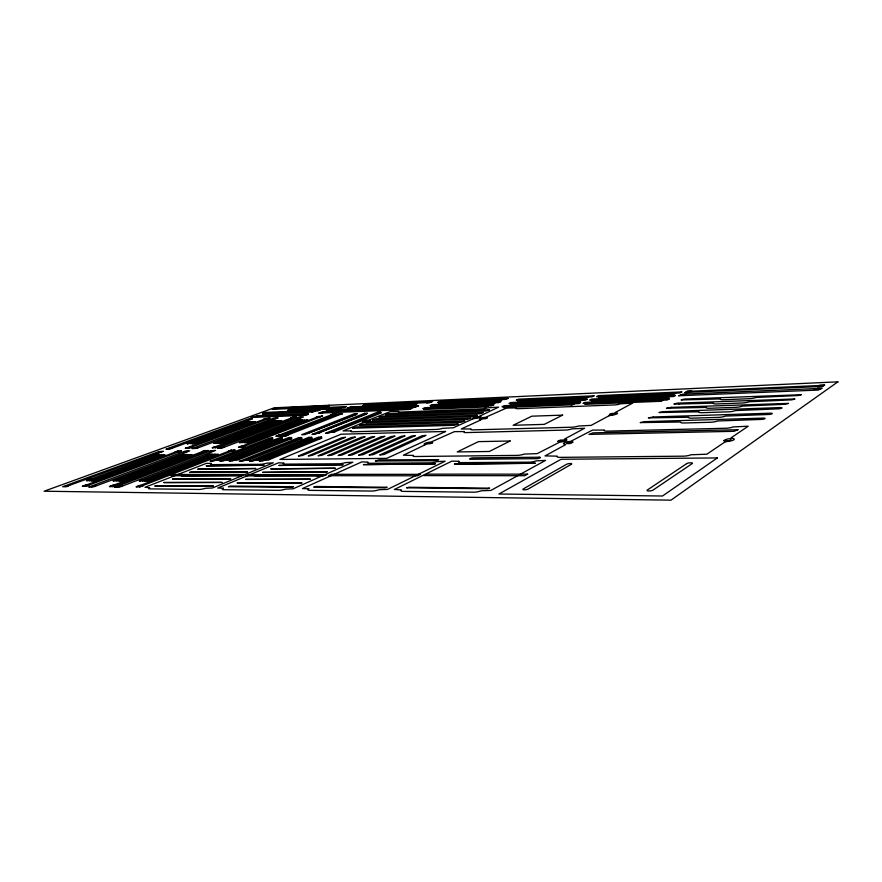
<?xml version="1.0" encoding="UTF-8"?>
<svg xmlns="http://www.w3.org/2000/svg" width="882" height="882" viewBox="0 0 882 882"><rect width="100%" height="100%" fill="white"/><g stroke="black" fill="none" stroke-linecap="round" stroke-linejoin="round"><path stroke-width="1.32" d="M394.805 436.215L352.282 454.925L348.39 455.377L391.057 436.535L394.816 436.083M384.717 436.414L341.929 455.079L338.159 455.52L380.98 436.777L384.706 436.336M363.77 422.357L343.065 430.912L351.466 430.879A4.675 0.86 -10.8 0 0 352.579 431.772L436.513 429.435A4.928 0.948 -10 0 0 442.566 428.343L453.425 427.759L472.84 418.884M364.872 436.899L321.853 455.299L318.093 455.785L361.212 437.263L364.861 436.799M298.535 455.939L341.94 437.726L345.524 437.274L302.25 455.553L298.568 456.038M723.868 440.625L725.489 439.688M355.104 437.174L311.985 455.432L308.281 455.928L351.51 437.494L355.126 437.031M318.876 413.085L323.264 411.651L412.919 407.991L408.664 409.502L318.898 413.129M725.478 439.688C732.545 436.777 733.317 441.386 725.522 440.724M335.149 468.309L270.95 468.948M327.101 471.859L262.737 472.399M237.192 482.961L302.074 482.939L237.236 483.038M313.948 487.04L315.954 486.478L387.154 487.239L385.103 487.834L313.981 487.129M228.438 486.621L230.4 486.07L293.463 486.743L291.534 487.327L228.471 486.699M221.977 482.487L163.843 482.586M557.656 441.364L560.302 440.074L564.645 440.019M213.268 486.037L154.956 486.026M588.294 403.283L586.166 404.265M557.7 441.452L562.903 441.044M270.906 468.86L335.171 468.177M262.671 472.3L327.09 471.76M252.175 418.939L170.491 448.828L165.926 449.181L247.644 419.259L252.186 418.873M263.883 465.222L206.145 465.861L263.883 465.134M254.314 475.795L318.876 475.409L317.035 476.015M172.497 479.08L230.643 478.816M255.758 468.574L197.954 469.224M245.824 479.334L310.552 479.18L245.858 479.433M163.787 482.487L222.01 482.366M247.511 471.969L189.553 472.388M154.945 485.949L213.257 485.971M239.088 475.453L181.097 475.696L239.143 475.31M572.826 442.169C569.981 445.024 562.066 443.007 569.64 442.114M230.632 478.915L172.53 479.158M564.634 440.129L562.881 440.956M428.035 442.985L432.588 442.577M520.92 400.075L518.837 400.946M513.765 403.361L511.593 404.287M430.659 443.613L426.171 443.955L428.024 443.051M506.775 406.58L504.57 407.528M820.26 388.863L814.329 389.381L820.26 388.753M197.888 469.114L255.758 468.474M432.599 442.698L431.915 442.962M482.862 418.156L487.25 417.759M615.316 413.526C608.536 417.01 606.551 412.908 615.327 413.415M477.482 417.561L473.237 417.969M680.805 395.125L686.163 394.508L680.849 395.224M121.948 485.75L117.185 487.062M485.585 418.63L481.197 419.016L482.862 418.222M67.175 486.125L64.915 486.533L69.579 485.166M487.239 417.87L485.596 418.553M117.141 486.952L121.948 485.64M441.838 402.302L439.633 403.173M95.984 485.497L91.254 486.798L95.984 485.409M434.352 405.466L432.114 406.359M473.16 417.848L476.622 416.778M427.108 408.531L424.837 409.435M189.586 472.487L191.372 471.903L247.511 471.87M198.428 447.306L194.283 448.409M221.966 447.064L224.182 446.711M222.154 447.582L219.971 447.924L221.933 447.097M187.965 451.22L185.992 451.915M69.546 485.265L67.186 486.103M369.856 420.626L368.191 421.243M364.299 421.596L369.911 420.493M194.227 448.321L198.417 447.218M406.613 409.105L408.664 408.598M183.765 452.212L188.009 451.099M161.704 451.639L159.675 452.345M185.959 451.959L183.82 452.312M410.902 408.598L408.873 409.105M224.16 446.821L222.198 447.527M157.503 452.642L161.704 451.54M368.136 421.32L364.31 421.684M170.039 448.067L172.144 447.725L170.149 448.519M170.05 448.596L168.021 448.806L170.005 448.111M159.565 452.433L157.569 452.742M724.761 442.069L706.857 454.208L690.981 454.759A6.505 1.555 -7.2 0 1 683.175 456.17L560.004 457.361A5.976 1.367 -8.7 0 1 557.292 456.148L545.021 455.917L565.825 444.539L565.296 444.296A5.744 1.268 -8.7 0 1 564.204 442.896A5.744 1.268 -8.7 0 1 570.731 441.342L592.495 430.107L604.457 430.063A5.656 1.213 -8.3 0 0 607.224 431.122L725.721 428.255A6.152 1.345 -7 0 0 733.041 426.932L748.179 426.215L730.847 437.99L731.608 438.321A6.417 1.466 -6.9 0 1 733.824 439.842A6.417 1.466 -6.9 0 1 726.878 441.529L724.894 441.981M686.67 463.634L647.344 490.017A3.219 0.849 -7.4 0 0 648.788 490.987A3.219 0.849 -7.4 0 0 653.077 490.061L692.183 463.601A3.065 0.75 -7.1 0 0 690.683 462.774A3.065 0.75 -7.1 0 0 686.648 463.634M320.475 412.666L324.422 412.103M299.836 417.418C305.679 416.282 294.853 419.523 299.792 417.473M324.411 412.203L322.514 412.677M250.521 419.226L246.872 420.141M213.709 450.801L211.735 451.496M209.607 451.76L211.603 451.044M246.861 420.053L248.581 419.457M248.636 419.402L250.587 419.104M265.78 459.709L269.638 459.445M216.333 459.897L219.982 459.632M659.549 401.343L662.68 400.185M665.822 397.87L668.898 396.724M672.282 394.287L675.314 393.163M662.988 400.185L661.015 401.288L584.821 404.32L586.927 403.261M669.217 396.724L667.277 397.804L591.48 400.957L593.553 399.921M675.634 393.163L673.727 394.221L598.349 397.495L600.388 396.47M255.934 459.809L259.749 459.544M245.736 459.908L249.507 459.643M609.043 415.764L591.138 425.378L578.438 426.017A5.424 1.125 -8.7 0 1 571.834 427.219L472.995 429.876A5.071 1.003 -9.7 0 1 471.109 428.983L461.22 428.972L480.668 419.986M235.527 459.687L239.243 459.423M226.101 459.787L227.633 459.511M592.825 400.902L594.887 399.866M599.683 397.44L601.745 396.481L600.642 396.459M609.109 415.731L610.884 415.312A5.347 1.08 -8.4 0 0 616.904 413.912A5.347 1.08 -8.4 0 0 615.647 412.754L615.107 412.567L632.692 403.085L620.443 403.824A5.16 1.003 -8.4 0 1 614.192 404.948L518.142 408.686A4.829 0.904 -9.3 0 1 516.135 407.925L506.444 408.068L485.773 417.23A4.906 0.937 -9.6 0 0 480.073 418.531A4.906 0.937 -9.6 0 0 480.591 419.623L480.745 419.953M574.579 403.758L572.451 404.816L503.346 407.572L505.562 406.547M581.26 400.439L579.176 401.475L510.369 404.342L512.552 403.339M588.162 397.01L586.111 398.025L517.624 401.001L519.774 400.009M571.128 404.871L574.237 403.747M577.853 401.531L580.918 400.417M584.799 398.08L587.82 396.988M318.027 438.42L318.678 438.222M308.314 438.652L308.954 438.453M298.248 438.894L298.888 438.696M288.083 438.85L288.723 438.663M278.767 439.082L279.407 438.883M269.109 439.313L269.749 439.115M331.489 431.926L335.149 431.662M430.736 443.481L431.827 442.973M477.504 417.484L479.147 416.69L476.644 416.789M488.143 405.952L485.905 406.955L423.735 409.48L426.028 408.509M495.166 402.787L492.972 403.78L431.011 406.404L433.283 405.444M502.409 399.524L500.259 400.494L438.541 403.217L440.768 402.28M484.714 406.999L487.801 405.929M491.781 403.824L494.824 402.765M499.08 400.549L502.078 399.502M472.917 418.851L474.593 418.476A4.851 0.915 -9.7 0 0 480.26 417.186A4.851 0.915 -9.7 0 0 479.764 416.106L498.595 407.12L488.022 407.782A4.697 0.86 -9.6 0 1 482.278 408.829L400.042 412.081A4.454 0.783 -10.3 0 1 398.697 411.365L390.472 411.475L368.93 420.008A4.52 0.805 -10.7 0 0 363.538 421.221A4.52 0.805 -10.7 0 0 363.494 422.235L363.77 422.313M414 404.022L410.869 405.312L413.912 405.18L417.043 403.879L350.452 406.988M415.587 404.11L413.327 405.036L348.125 407.892M339.206 413.834L281.369 436.292L285.371 436.182L288.039 435.135L284.037 435.245M342.051 413.724L285.702 435.851L282.813 435.928M350.893 406.811L347.684 408.068L353.693 406.69M333.65 413.89L277.224 435.873L280.09 435.807L336.472 413.779M304.676 414.397L306.925 413.603M313.463 411.255L314.565 411.045M139.499 486.864L234.403 450.096M241.922 447.185L322.007 416.161M339.669 407.914L290.41 410.218L291.336 409.932M136.622 486.831L231.558 450.14M239.077 447.24L319.207 416.26M341.731 407.594L339.405 408.498L287.841 410.747L290.2 409.876M142.564 480.944L213.091 454.098L209.199 454.153L206.289 455.266L210.17 455.222M242.715 442.532L302.405 419.832L296.109 420.912L299.924 420.78M214.965 454.285L146.037 480.789L148.882 480.811M304.323 419.931L246.067 442.334L248.889 442.268M139.742 480.933L208.769 454.517L211.581 454.484M239.926 442.599L298.292 420.262L301.049 420.163M311.6 412.015L313.297 411.365M305.889 414.463L308.292 413.548L257.941 415.62L255.504 416.502M315.337 411.056L312.967 411.949L262.627 414.066L265.03 413.195M109.952 486.566L205.131 450.592M212.683 447.736L293.287 417.274M112.72 486.599L207.876 450.548M215.429 447.692L295.977 417.175M326.803 406.128L329.096 405.257M188.737 454.66L118.012 481.065L121.804 481.087L125.079 479.852L121.286 479.83M278.547 420.879L218.527 443.271L222.275 443.194L225.042 442.147L221.283 442.235M191.46 454.627L122.366 480.668L119.632 480.657M281.226 420.78L222.672 442.852L219.971 442.918M339.835 407.793L340.948 407.583M113.58 480.789L182.75 454.892L185.452 454.847L116.292 480.8M214.028 443.183L272.714 421.21L275.371 421.111L216.718 443.117M257.279 416.315L256.331 416.513M266.077 413.272L263.905 414.011M85.499 486.324L180.821 451.011M188.406 448.199L269.363 418.211M325.612 406.073L326.516 405.786L278.712 408.112M164.603 455.013L95.399 480.536L92.775 480.514M254.766 421.75L195.925 443.459L193.323 443.514M82.853 486.302L178.186 451.055M185.771 448.254L266.772 418.311M86.954 480.646L156.224 455.266L158.826 455.233L89.556 480.668M187.59 443.767L246.541 422.169L249.11 422.07L190.181 443.712M161.99 455.046L91.177 480.922L94.815 480.933L98.089 479.731L94.462 479.709M252.186 421.85L191.89 443.867L198.285 442.764L194.668 442.841M257.478 416.194L259.22 415.565M276.772 408.41L279.109 407.561M278.503 408.234L277.598 408.41M66.69 486.335L163.413 451.308L158.793 451.617L62.633 486.754L67.131 486.588M593.807 399.91L594.821 399.844M587.18 403.25L588.206 403.184M440.978 402.269L441.728 402.203M433.492 405.433L434.242 405.367M212.408 450.735L213.642 450.658M426.249 408.498L426.998 408.421M210.919 451.805L209.707 451.893M520.005 399.998L520.887 399.932M512.784 403.328L513.677 403.25M505.794 406.536L506.687 406.47M326.164 406.161L325.656 406.227M305.249 414.496L304.709 414.551M725.423 440.735L723.924 440.724M318.81 432.842L319.361 432.83M365.391 404.606L431.276 401.608L429.049 402.534L363.097 405.5M687.023 391.421L824.317 385.291M685.149 392.468L822.719 386.404M329.162 409.689L418.255 405.841M326.814 410.593L415.984 406.789M408.719 408.62L410.88 408.509M322.415 412.644L320.541 412.754M408.807 409.072L406.657 409.193M338.655 413.856L342.591 413.702L336.251 414.794M378.246 412.985L381.256 412.864L334.245 432.026L331.191 432.114M380.429 413.206L377.507 413.349M354.983 414.584L356.35 414.529L307.487 433.525M365.038 414.187L366.416 414.132L317.685 433.238M251.69 421.872L255.262 421.739L249.187 422.787M278.028 420.901L281.744 420.758L275.537 421.839M305.161 420.758L301.313 420.901L307.642 419.81L248.515 442.61L244.612 442.698L247.368 441.639L251.26 441.551M319.416 432.864L319.968 432.853M269.936 439.049L272.803 438.982L218.945 460.029L216.035 460.062M279.583 438.817L282.505 438.74L228.747 459.941L225.792 459.963M288.899 438.586L291.854 438.519L238.206 459.842L235.218 459.875M271.854 439.346L269.043 439.457M281.556 439.115L278.712 439.225M290.917 438.894L288.028 439.004M299.075 438.619L302.063 438.552L248.47 460.062L245.439 460.095M309.141 438.376L312.173 438.31L258.713 459.963L255.637 459.996M318.854 438.145L321.93 438.067L268.602 459.864L265.482 459.897M301.126 438.927L298.149 439.027M311.236 438.685L308.237 438.795M320.993 438.453L317.994 438.563M246.001 441.474L242.142 441.562L239.386 442.61L243.256 442.521M569.651 442.114L572.826 442.08M161.483 455.057L165.11 455.002L162.178 456.082L158.551 456.137M188.208 454.671L191.978 454.616L189.057 455.718L185.286 455.774M215.429 455.366L211.504 455.421L214.425 454.296L218.35 454.241L148.341 481.23L144.394 481.208L147.669 479.951L151.616 479.973M227.666 459.544L229.783 459.522M245.053 474.505L174.283 474.472L171.097 475.718L241.9 475.806M146.379 479.698L142.465 479.676L139.202 480.933L143.116 480.944M464.406 431.541L464.351 431.651A5.105 1.025 -9.8 0 0 466.181 432.599L565.219 430.085A5.446 1.136 -8.8 0 0 571.856 428.884L584.601 428.244L564.59 439.027L565.097 439.258A5.667 1.235 -8.8 0 1 566.167 440.636A5.667 1.235 -8.8 0 1 559.684 442.158L537.237 453.613L524.029 454.12A5.755 1.29 -9.2 0 1 516.984 455.388L415.168 456.512A5.391 1.147 -10.3 0 1 413.471 455.421L403.394 455.211L425.455 444.649A5.193 1.058 -10.2 0 1 425.113 443.348A5.193 1.058 -10.2 0 1 431.232 441.948L454.417 431.651L464.406 431.541M678.964 404.022L713.384 403.118A5.601 1.125 -7.3 0 0 716.691 403.945L742.423 402.986A5.711 1.147 -7.1 0 0 749.204 401.762L791.738 399.866L794.98 398.973L677.233 403.151L673.881 404L678.964 404.044M678.732 395.764L818.209 390.065L822.09 388.334L682.811 394.144L678.732 395.764M328.038 455.575L331.864 455.178L374.707 436.557L371.024 437.02L328.049 455.553M458.905 461.275L458.838 461.407A5.689 1.268 -9.8 0 0 460.845 462.631L529.068 462.157A5.942 1.367 -9 0 0 536.344 460.845L545.528 460.404L490.866 490.436L481.296 490.778A6.317 1.566 -9.7 0 1 473.546 492.178L403.295 491.395A6.042 1.433 -10.5 0 1 401.453 489.962L394.397 489.477L451.849 461.143L458.905 461.275M671.411 407.374L788.541 403.383L785.256 404.287L742.457 406.084A5.766 1.18 -7.1 0 1 735.522 407.352L709.591 408.267A5.656 1.147 -7.4 0 1 706.284 407.407L666.516 408.245L671.445 407.319M379.955 454.914L383.968 454.517L425.973 435.344L422.026 435.818L379.977 454.858M801.275 394.662L798.078 395.533L755.962 397.473A5.656 1.125 -7.1 0 1 749.182 398.708L723.637 399.722A5.557 1.103 -7.3 0 1 720.329 398.918L681.08 399.932L684.399 399.05L801.275 394.706M663.937 411.651L780.217 407.583A2.657 0.551 -6.6 0 1 781.794 408.123A2.657 0.551 -6.6 0 1 778.398 408.829L735.39 410.571A5.821 1.202 -7.1 0 1 728.455 411.828L702.337 412.688A5.711 1.18 -7.4 0 1 699.029 411.784L658.997 412.533L663.959 411.629M369.282 455.046L373.262 454.66L415.455 435.609L411.541 436.072L369.304 454.991M653.364 416.977L770.526 413.195A2.69 0.573 -6.7 0 1 772.092 413.757A2.69 0.573 -6.7 0 1 768.641 414.474L725.357 416.084A5.887 1.246 -7.2 0 1 718.257 417.384L691.94 418.178A5.777 1.213 -7.5 0 1 688.644 417.241L648.358 417.87L653.364 416.977M223.333 488.22L223.146 488.43A5.424 1.114 -12.2 0 0 223.785 489.719L278.646 490.348A5.612 1.213 -11.7 0 0 285.481 489.113L293.155 488.804L352.844 462.223L345.38 462.609A5.27 1.08 -11 0 1 338.931 463.767L284.864 464.141A5.094 1.003 -11.5 0 1 283.905 463.072L278.558 462.796L217.755 488.044L223.333 488.22M535.231 463.237L454.506 464.075L535.231 463.237M645.227 421.629L763.316 418.101A2.712 0.584 -6.7 0 1 764.87 418.685A2.712 0.584 -6.7 0 1 761.387 419.424L717.639 420.979A5.954 1.279 -7.2 0 1 710.539 422.257L684.013 422.996A5.843 1.246 -7.5 0 1 680.728 422.015L640.178 422.588L645.238 421.607M358.765 455.178L362.7 454.792L405.081 435.895L401.332 436.259L358.787 455.123M211.393 463.425L211.162 463.612A4.884 0.904 -12 0 0 211.735 464.638L260.377 464.307A5.027 0.97 -11.7 0 0 266.496 463.204L273.288 462.841L212.43 487.989L205.473 488.275A5.347 1.069 -12.4 0 1 199.023 489.444L149.951 488.882A5.193 0.992 -12.7 0 1 149.653 487.691L144.968 487.294L206.432 463.359L211.382 463.403M385.522 414.694L485.872 411.001L489.51 409.744L389.183 413.504L385.522 414.694M308.766 488.793L308.623 488.981A5.711 1.268 -11.4 0 0 309.78 490.359L371.73 491.053A5.931 1.378 -10.8 0 0 378.995 489.731L387.54 489.411L445.167 461.198L436.899 461.617A5.568 1.224 -10.1 0 1 430.063 462.852L369.437 463.271A5.369 1.125 -10.7 0 1 367.981 462.146L361.896 461.859L302.438 488.562L308.755 488.826M379.128 417.329L479.764 413.768L483.446 412.5L382.832 416.128L379.183 417.274M438.586 459.654L434.837 460.724L375.368 461.01L379.062 459.908L438.586 459.654M114.792 487.261L119.864 487.04L215.583 450.415L210.566 450.768L114.792 487.261M372.656 419.986L473.568 416.591L477.294 415.301L376.393 418.774L372.656 419.986M406.834 487.834L487.514 488.749L489.62 488.143L408.884 487.261L406.845 487.812M737.947 429.732L734.056 431.32L588.967 434.396L592.958 432.853L737.947 429.732M366.085 422.687L467.284 419.446L471.054 418.145L369.867 421.464L366.085 422.687M359.437 425.433L460.911 422.346L464.726 421.023L363.252 424.187L359.459 425.4M352.69 428.2L454.439 425.289L458.298 423.944L356.548 426.943L352.712 428.178M88.939 486.996L93.834 486.776L189.762 450.878L184.988 451.176L88.939 486.996M217.733 448.122L222.65 447.847L303.562 416.888L298.8 417.252L217.733 448.122M192.078 448.596L196.829 448.332L278.161 417.859L273.552 418.233L192.144 448.541M435.157 463.866L363.384 464.616L435.157 463.811M279.032 465.453L343.142 464.737L279.076 465.409M837.9 381.84L671.015 500.16L44.1 491.219L274.203 407.804L837.9 381.84M824.626 385.07L822.41 386.625L817.603 386.834L819.83 385.291L824.626 385.07M717.342 457.934L662.514 496.004L498.881 494.03L561.073 459.268L717.342 457.934M276.54 418.178L272.792 419.148L276.54 418.101M571.371 464.274L528.274 488.959A2.966 0.75 -9 0 1 524.25 489.819A2.966 0.75 -9 0 1 523.302 488.915L566.553 464.307A2.811 0.673 -8.6 0 1 570.345 463.502A2.811 0.673 -8.6 0 1 571.393 464.274M691.565 391.024L688.974 392.49L684.785 392.677L687.387 391.211L691.565 391.024M669.217 398.918L667.255 400.009L583.024 403.416L585.13 402.368L669.217 398.918M675.38 395.478L673.462 396.547L589.672 400.086L591.734 399.05L675.38 395.478M681.742 391.917L679.846 392.975L596.53 396.635L598.547 395.621L681.742 391.917M527.645 474.152L524.823 475.718L423.801 475.607L426.778 474.141L527.645 474.152M510.149 441L489.323 451.485L457.229 451.926L478.43 441.628L510.149 441M562.595 415.135L544.271 424.374L513.126 425.278L531.824 416.183L562.595 415.135M580.543 402.556L578.438 403.603L502.012 406.69L504.228 405.676L580.543 402.556M587.18 399.237L585.108 400.274L509.024 403.482L511.196 402.49L587.18 399.237M594.016 395.82L591.987 396.834L516.257 400.163L518.395 399.182L594.016 395.82M420.505 474.34L417.528 475.806L328.534 475.696L331.621 474.318L420.505 474.34M445.586 431.463L386.724 458.364L279.903 459.445L341.025 434.22L445.586 431.463M493.821 404.805L491.605 405.808L422.831 408.642L425.124 407.671L493.821 404.805M500.789 401.652L498.617 402.644L430.085 405.588L432.345 404.629L500.789 401.652M507.999 398.399L505.849 399.37L437.582 402.424L439.809 401.486L507.999 398.399M326.516 474.626L323.418 476.004L245.626 475.894L248.79 474.593L326.516 474.626M418.509 405.742L415.356 407.054L412.28 407.186L415.444 405.874L418.509 405.742M429.655 401.519L426.568 402.809L429.655 402.677L432.731 401.387L429.655 401.519M380.649 412.004L328.534 433.194L325.491 433.271L377.661 412.126L380.649 412.004M321.566 437.042L262.461 461.121L259.352 461.154L318.501 437.119L321.566 437.042M308.832 437.351L249.54 461.242L252.605 461.22L311.864 437.285L308.832 437.351M364.542 413.316L311.974 434.407L314.973 434.33L367.496 413.206L364.542 413.316M298.822 437.604L239.386 461.33L242.407 461.308L301.798 437.527L298.822 437.604M354.542 413.713L301.809 434.683L304.764 434.606L357.453 413.603L354.542 413.713M288.701 437.582L229.21 461.099L232.186 461.077L291.633 437.505L288.701 437.582M282.328 437.737L222.76 461.165L219.827 461.187L279.429 437.814L282.328 437.737M368.654 404.298L362.656 405.676L368.654 404.298M278.447 435.201L275.779 436.237L279.748 436.138L282.416 435.091L278.447 435.201M333.109 413.912L330.706 414.849L337.012 413.757L333.109 413.912M272.681 437.979L213.003 461.253L210.103 461.275L269.815 438.045L272.681 437.979M346.428 406.591L344.112 407.495L287.984 409.965L290.343 409.105L346.428 406.591M143.402 485.574L140.062 486.864L136.071 486.831L139.422 485.53L143.402 485.574M234.954 450.085L232.098 451.198L228.14 451.253L231.007 450.151L234.954 450.085M245.273 446.083L242.473 447.174L238.526 447.251L241.337 446.16L245.273 446.083M322.536 416.139L316.241 417.23L322.536 416.139M329.614 409.513L326.351 410.758L332.36 409.391L329.614 409.513M329.107 406.018L326.792 406.9L272.284 409.358L274.622 408.509L329.107 406.018M308.215 414.364L305.811 415.279L250.896 417.473L253.343 416.591L308.215 414.364M320.023 410.053L317.663 410.957L262.869 413.283L265.262 412.412L320.023 410.053M112.775 485.298L109.423 486.566L113.249 486.599L116.6 485.332L112.775 485.298M204.602 450.603L201.735 451.694L205.528 451.628L208.406 450.537L204.602 450.603M214.976 446.689L212.154 447.747L215.958 447.681L218.769 446.612L214.976 446.689M292.769 417.296L290.321 418.222L296.495 417.153L292.769 417.296M116.325 479.565L113.05 480.789L116.81 480.811L120.084 479.576L116.325 479.565M183.213 454.528L180.281 455.63L184.018 455.575L186.951 454.473L183.213 454.528M216.277 442.158L213.51 443.194L217.237 443.106L219.993 442.069L216.277 442.158M273.034 420.912L270.531 421.85L276.716 420.78L273.034 420.912M89.369 485.089L86.017 486.335L82.346 486.302L85.697 485.056L89.369 485.089M181.328 451L178.451 452.069L174.801 452.135L177.679 451.066L181.328 451M191.747 447.141L188.913 448.188L185.264 448.265L191.747 447.141M269.87 418.189L263.806 419.237L269.87 418.189M89.732 479.444L86.458 480.646L90.052 480.668L93.327 479.466L89.732 479.444M156.709 454.914L153.766 455.994L157.36 455.939L160.292 454.858L156.709 454.914M189.873 442.764L187.094 443.778L193.456 442.687L189.873 442.764M246.894 421.883L244.38 422.798L250.433 421.75L246.894 421.883M539.111 457.218L473.48 457.868A2.514 0.562 -9.7 0 0 470.018 458.574A2.514 0.562 -9.7 0 0 470.712 459.257L536.465 458.651A2.624 0.606 -9 0 0 540.049 457.923A2.624 0.606 -9 0 0 539.123 457.218"/></g></svg>
